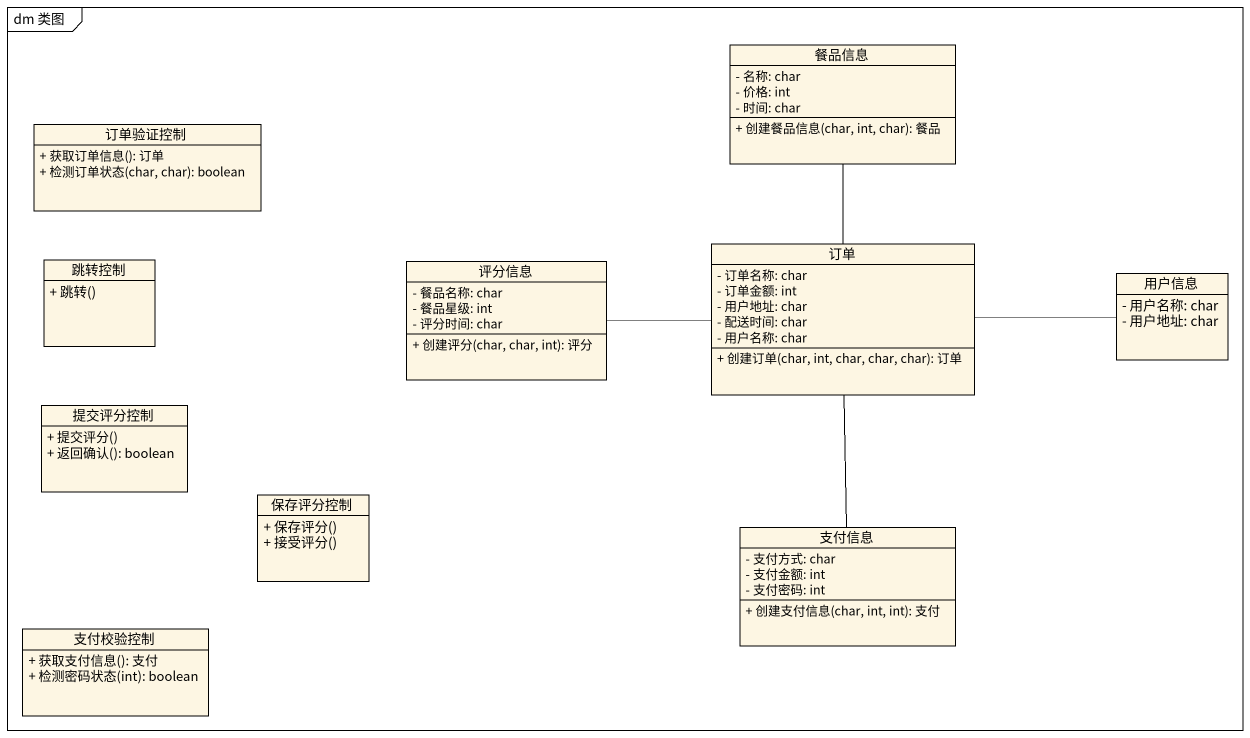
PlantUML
@startuml
mainframe dm 类图
hide circle
hide empty members
skinparam classAttributeIconSize 0
class 餐品信息 {
  - 名称: char
  - 价格: int
  - 时间: char
  + 创建餐品信息(char, int, char): 餐品
}
class 订单验证控制 {
  + 获取订单信息(): 订单
  + 检测订单状态(char, char): boolean
}
class 跳转控制 {
  + 跳转()
}
class 评分信息 {
  - 餐品名称: char
  - 餐品星级: int
  - 评分时间: char
  + 创建评分(char, char, int): 评分
}
class 订单 {
  - 订单名称: char
  - 订单金额: int
  - 用户地址: char
  - 配送时间: char
  - 用户名称: char
  + 创建订单(char, int, char, char, char): 订单
}
class 用户信息 {
  - 用户名称: char
  - 用户地址: char
}
class 提交评分控制 {
  + 提交评分()
  + 返回确认(): boolean
}
class 保存评分控制 {
  + 保存评分()
  + 接受评分()
}
class 支付信息 {
  - 支付方式: char
  - 支付金额: int
  - 支付密码: int
  + 创建支付信息(char, int, int): 支付
}
class 支付校验控制 {
  + 获取支付信息(): 支付
  + 检测密码状态(int): boolean
}
餐品信息 -- 订单
评分信息 -right- 订单
用户信息 -left- 订单
支付信息 -up- 订单
@enduml
